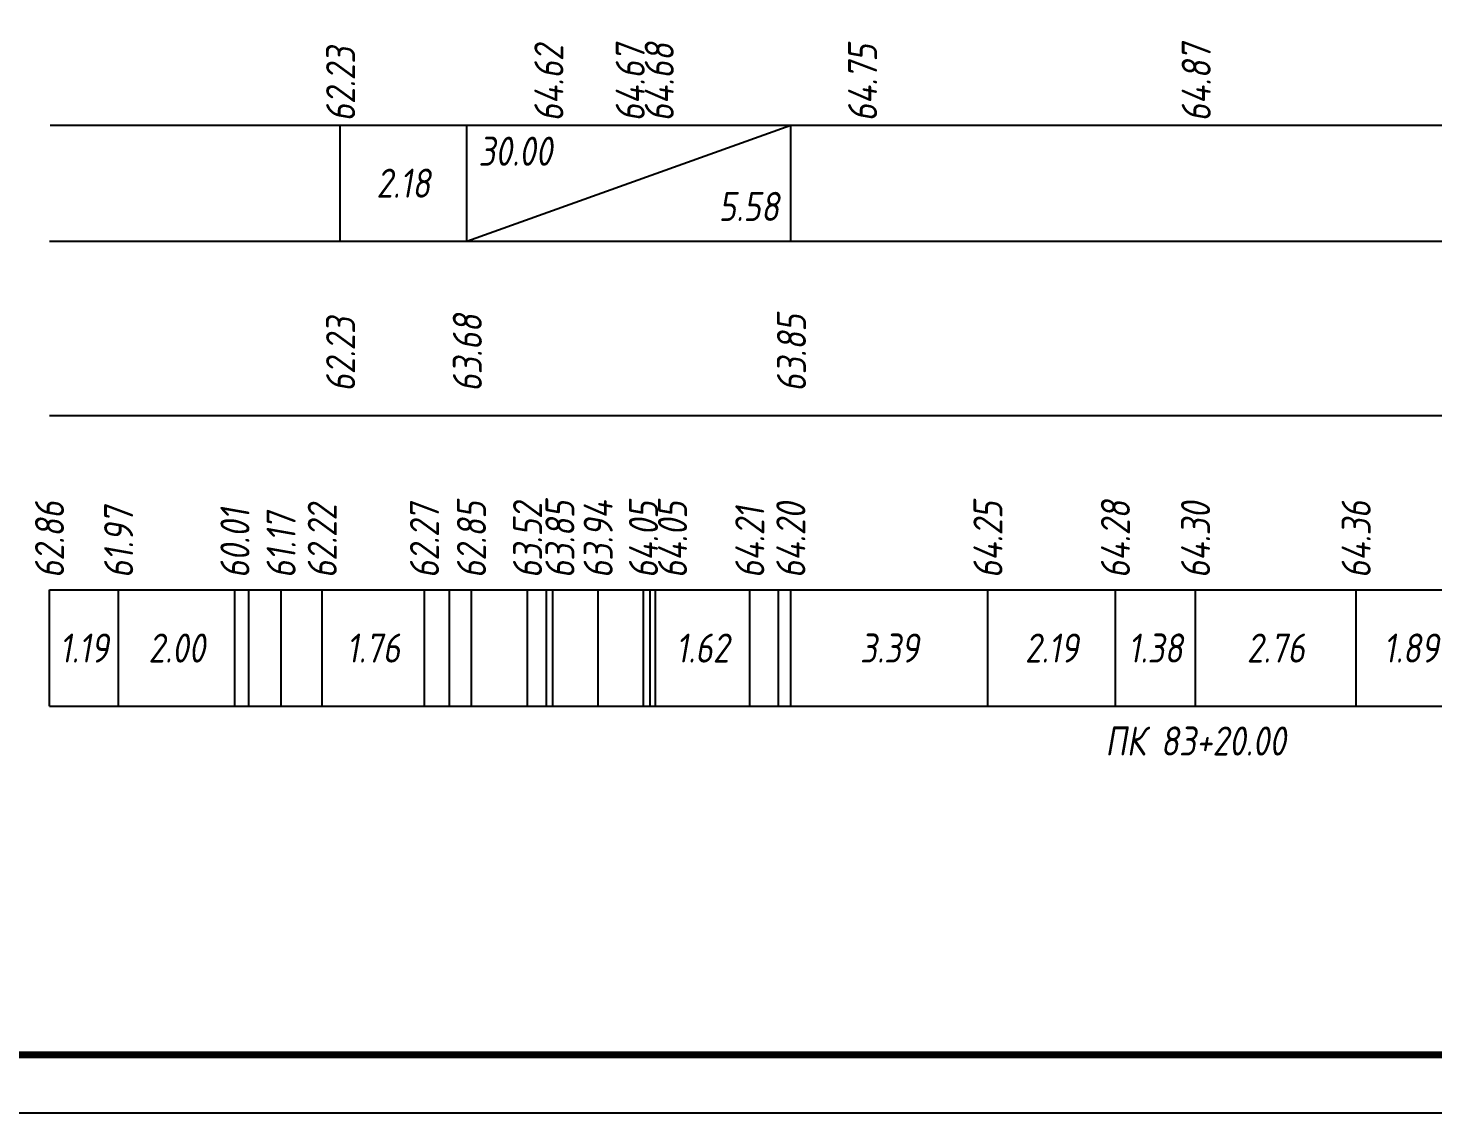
# Model space of a CAD drawing. Extents: x -717 to 1451, y -133302 to 233.
# Drawn here: x 78.1 to 199, y -130846.4 to -130753.1 of the extents above; entities that cross this region are included whole.
import ezdxf
from ezdxf.enums import TextEntityAlignment as Align

# ---------------------------------------------------------------- set-up
doc = ezdxf.new("R2010")
doc.units = 0
for name, color, linetype in [('Код_510', 7, 'Continuous'), ('Код_514', 1, 'Continuous'), ('Код_516', 1, 'Continuous'), ('Подписи поперечников', 7, 'Continuous'), ('Таблица', 7, 'Continuous')]:
    doc.layers.add(name, color=color, linetype=linetype)
doc.styles.add('М', font='romand.shx', dxfattribs={"width": 0.8, "oblique": 10, "height": 2.5})

msp = doc.modelspace()

# ---------------------------------------------------------------- linework, layer by layer
at = {"flags": 128}
msp.add_lwpolyline([(-30.054, -130846.421), (389.946, -130846.421), (389.946, -130549.421), (-30.054, -130549.421)], close=True, dxfattribs=at)
at = {"const_width": 0.6, "flags": 128}
msp.add_lwpolyline([(-10.054, -130841.421), (384.946, -130841.421), (384.946, -130554.421), (-10.054, -130554.421)], close=True, dxfattribs=at)
at = {"layer": 'Код_510'}
for p, q in [((79.946, -130811.421), (79.946, -130801.421)), ((85.895, -130811.421), (85.895, -130801.421)), ((95.905, -130811.421), (95.905, -130801.421)), ((97.099, -130811.421), (97.099, -130801.421)), ((99.875, -130811.421), (99.875, -130801.421)), ((103.419, -130811.421), (103.419, -130801.421)), ((112.216, -130811.421), (112.216, -130801.421)), ((114.38, -130811.421), (114.38, -130801.421)), ((116.261, -130811.421), (116.261, -130801.421)), ((121.086, -130811.421), (121.086, -130801.421)), ((122.714, -130811.421), (122.714, -130801.421)), ((123.255, -130811.421), (123.255, -130801.421)), ((127.163, -130811.421), (127.163, -130801.421)), ((131.064, -130811.421), (131.064, -130801.421)), ((131.635, -130811.421), (131.635, -130801.421)), ((132.095, -130811.421), (132.095, -130801.421)), ((140.212, -130811.421), (140.212, -130801.421)), ((142.694, -130811.421), (142.694, -130801.421)), ((143.746, -130811.421), (143.746, -130801.421)), ((160.708, -130811.421), (160.708, -130801.421)), ((171.68, -130811.421), (171.68, -130801.421)), ((178.577, -130811.421), (178.577, -130801.421)), ((192.397, -130811.421), (192.397, -130801.421))]:
    msp.add_line(p, q, dxfattribs=at)
at = {"layer": 'Код_516'}
for p, q in [((104.946, -130771.421), (104.946, -130761.421)), ((115.851, -130771.421), (115.851, -130761.421)), ((115.851, -130771.421), (143.746, -130761.421)), ((143.746, -130771.421), (143.746, -130761.421))]:
    msp.add_line(p, q, dxfattribs=at)
at = {"layer": 'Таблица'}
for p, q in [((80, -130761.421), (311.93, -130761.421)), ((79.946, -130771.421), (311.875, -130771.421)), ((79.946, -130786.421), (311.875, -130786.421)), ((79.946, -130801.421), (311.875, -130801.421)), ((79.946, -130811.421), (311.875, -130811.421))]:
    msp.add_line(p, q, dxfattribs=at)

# ---------------------------------------------------------------- texts
at = {"layer": 'Код_510', "style": 'М', "oblique": 10, "width": 0.8}
for s, p in [('62.86', (79.946, -130800.421)), ('62.22', (103.419, -130800.421)), ('62.27', (112.216, -130800.421)), ('62.85', (116.261, -130800.421)), ('63.52', (121.086, -130800.421)), ('63.85', (123.873, -130800.421)), ('63.94', (127.163, -130800.421)), ('64.05', (131.064, -130800.421)), ('64.05', (133.564, -130800.421)), ('64.20', (143.746, -130800.421)), ('64.25', (160.708, -130800.421)), ('64.28', (171.68, -130800.421)), ('64.30', (178.577, -130800.421)), ('64.36', (192.397, -130800.421)), ('61.97', (85.895, -130800.421)), ('60.01', (95.905, -130800.421)), ('61.17', (99.875, -130800.421)), ('64.21', (140.212, -130800.421))]:
    msp.add_text(s, height=2.5, rotation=90, dxfattribs=at).set_placement(p, align=Align.MIDDLE_LEFT)
for s, p in [('1.19', (82.921, -130806.421)), ('2.00', (90.9, -130806.421)), ('1.76', (107.818, -130806.421)), ('1.62', (136.153, -130806.421)), ('3.39', (152.227, -130806.421)), ('2.19', (166.194, -130806.421)), ('1.38', (175.129, -130806.421)), ('2.76', (185.487, -130806.421)), ('1.89', (197.132, -130806.421))]:
    msp.add_text(s, height=2.5, dxfattribs=at).set_placement(p, align=Align.MIDDLE_CENTER)
at = {"layer": 'Код_514', "style": 'М', "oblique": 10, "width": 0.8}
for s, p in [('62.23', (105, -130761.12)), ('64.62', (122.921, -130761.12)), ('64.67', (129.921, -130761.12)), ('64.68', (132.421, -130761.12)), ('64.75', (149.921, -130761.12)), ('64.87', (178.632, -130761.12))]:
    msp.add_text(s, height=2.5, rotation=90, dxfattribs=at).set_placement(p, align=Align.MIDDLE_LEFT)
at = {"layer": 'Код_516', "style": 'М', "oblique": 10, "width": 0.8}
msp.add_text('30.00', height=2.5, dxfattribs=at).set_placement((116.851, -130762.421), align=Align.TOP_LEFT)
msp.add_text('2.18', height=2.5, dxfattribs=at).set_placement((110.398, -130766.421), align=Align.MIDDLE_CENTER)
msp.add_text('5.58', height=2.5, dxfattribs=at).set_placement((142.746, -130770.421), align=Align.BOTTOM_RIGHT)
for s, p in [('62.23', (105, -130784.371)), ('63.68', (115.905, -130784.371)), ('63.85', (143.8, -130784.371))]:
    msp.add_text(s, height=2.5, rotation=90, dxfattribs=at).set_placement(p, align=Align.MIDDLE_LEFT)
at = {"layer": 'Подписи поперечников', "style": 'М', "oblique": 10, "width": 0.8}
msp.add_text('ПК 83+20.00', height=2.5, dxfattribs=at).set_placement((178.577, -130816.421), align=Align.BOTTOM_CENTER)

doc.saveas('drawing.dxf')
